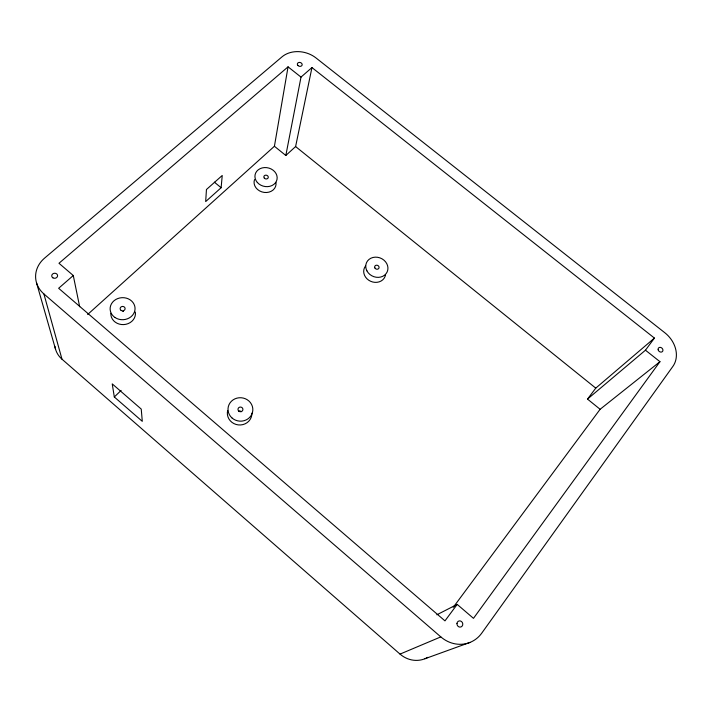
<?xml version="1.0" encoding="UTF-8"?>
<svg xmlns="http://www.w3.org/2000/svg" width="712" height="712" viewBox="0 0 712 712"><rect width="100%" height="100%" fill="white"/><g stroke="black" fill="none" stroke-linecap="round" stroke-linejoin="round"><path stroke-width="1.07" d="M221.129 187.728L222.233 175.472L206.453 189.508L205.679 201.576L221.129 187.728L214.383 182.174M274.414 146.263L288.057 66.839L301.007 77.101L285.823 155.483L274.414 146.263L87.638 314.49M285.823 155.483L295.605 146.556L311.954 67.569L654.435 338.084L645.464 350.197L587.507 399.094L600.118 409.284L659.962 361.687L645.464 350.197M659.962 361.687L473.48 618.345L457.184 604.39L436.839 614.785M457.184 604.39L444.973 620.873L58.642 288.28L73.283 275.526L58.98 263.271L288.057 66.839M453.241 607.318L600.118 409.284M587.507 399.094L595.766 388.129L654.435 338.084M114.312 396.976L112.229 383.875L141.243 409.089L142.293 421.344L114.312 396.976L121.111 390.425M301.007 77.101L311.954 67.569M400.028 654.097L440.817 636.893A31.284 28.613 66.8 0 0 481.757 633.128L672.885 366.395A26.38 21.582 42.5 0 0 664.848 332.771L316.003 57.948A24.582 19.607 15.5 0 0 282.023 56.835L44.598 258.109A29.281 25.214 -4.6 0 0 43.904 293.949L61.98 359.186L400.028 654.097A26.647 24.698 72.7 0 0 427.859 657.327M424.922 658.751L469.991 642.42M295.605 146.556L595.766 388.129M43.904 293.949L440.817 636.893M36.454 282.584L55.545 349.245M73.283 275.526L79.664 306.721M61.98 359.186A25.098 22.241 -8 0 1 54.94 346.379M385.53 274.832A11.196 9.799 23.3 0 1 370.64 281.285A11.196 9.799 23.3 0 1 365.594 265.932M275.945 182.388A11.089 9.381 13.1 0 1 264.197 192.418A11.089 9.381 13.1 0 1 254.549 179.575M251.888 413.174A12.291 11.606 6.5 0 1 238.315 424.904A12.291 11.606 6.5 0 1 227.689 410.45M238.947 411.091A2.448 2.314 6.5 0 1 241.323 411.661M135.342 312.07A12.326 10.929 -2.6 0 1 123.692 324.592A12.326 10.929 -2.6 0 1 110.832 313.289M122.838 311.473A2.456 2.181 -2.6 0 1 123.479 311.464M297.91 65.486A2.448 1.949 15.4 0 0 302.03 65.281A2.448 1.949 15.4 0 0 299.325 62.407A2.448 1.949 15.4 0 0 297.91 65.486M52.902 277.831A2.937 2.528 -5.2 0 0 57.574 275.998A2.937 2.528 -5.2 0 0 53.498 273.47A2.937 2.528 -5.2 0 0 52.902 277.831M456.971 623.445A3.151 2.875 68 0 0 461.029 626.925A3.151 2.875 68 0 0 461.607 621.612A3.151 2.875 68 0 0 456.971 623.445M658.155 349.779A2.634 2.145 42.6 0 0 662.16 351.772A2.634 2.145 42.6 0 0 661.234 347.643A2.634 2.145 42.6 0 0 658.155 349.779M231.907 417.873A12.433 11.721 6.8 0 0 252.511 412.284A12.433 11.721 6.8 0 0 236.838 398.168A12.433 11.721 6.8 0 0 231.907 417.873M238.743 411.064A2.474 2.341 6.8 0 0 242.854 409.961A2.474 2.341 6.8 0 0 239.739 407.139A2.474 2.341 6.8 0 0 238.743 411.064M115.068 317.552A12.469 11.027 -2.3 0 0 134.96 309.942A12.469 11.027 -2.3 0 0 117.747 298.568A12.469 11.027 -2.3 0 0 115.068 317.552M366.894 270.818A11.312 9.87 23.4 0 0 386.082 273.675A11.312 9.87 23.4 0 0 377.565 257.281A11.312 9.87 23.4 0 0 366.894 270.818M374.868 267.926A2.261 1.976 23.4 0 0 378.704 268.504A2.261 1.976 23.4 0 0 377.013 265.22A2.261 1.976 23.4 0 0 374.868 267.926M257.326 182.45A11.205 9.452 13.2 0 0 276.381 181.302A11.205 9.452 13.2 0 0 264.437 167.578A11.205 9.452 13.2 0 0 257.326 182.45M264.321 178.133A2.243 1.887 13.2 0 0 268.13 177.911A2.243 1.887 13.2 0 0 265.754 175.161A2.243 1.887 13.2 0 0 264.321 178.133M121.111 310.405A2.483 2.198 -2.3 0 0 125.09 308.901A2.483 2.198 -2.3 0 0 121.663 306.614A2.483 2.198 -2.3 0 0 121.111 310.405"/></g></svg>
